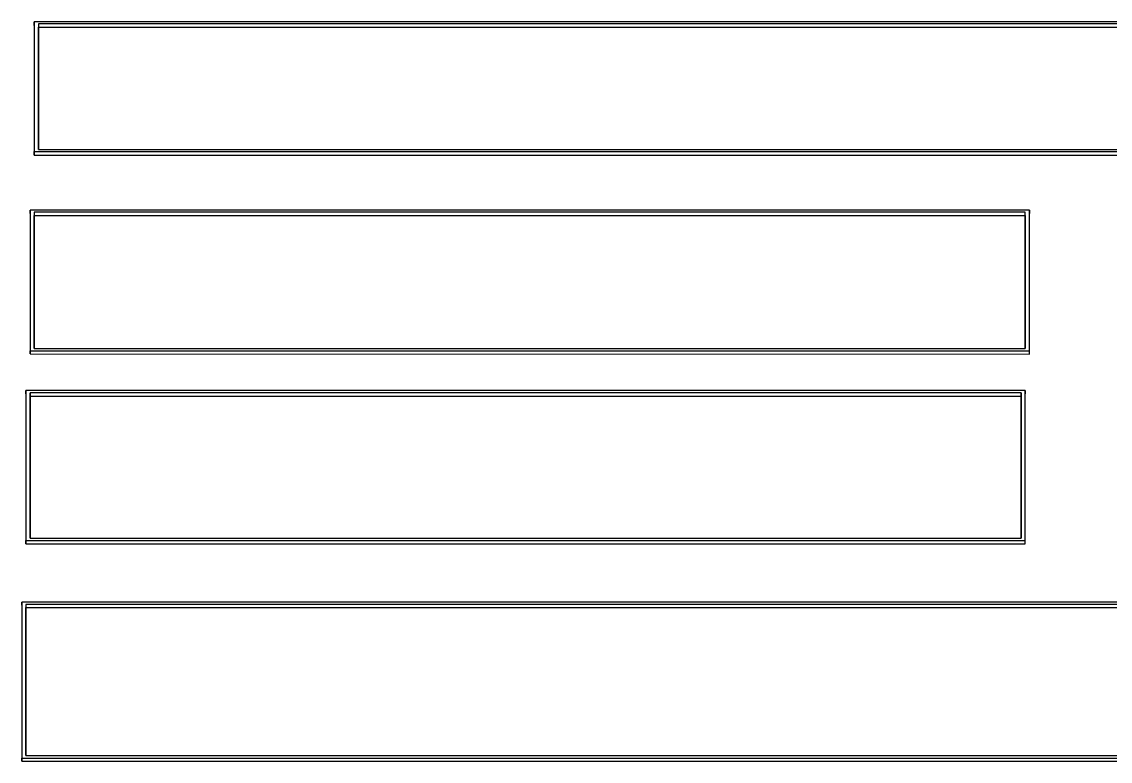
# Model space of a CAD drawing. Header units: millimetres. Extents: x 2085 to 4229, y 754 to 2271.
# Drawn here: x 2605.24 to 2618.29, y 2096.78 to 2105.64 of the extents above; entities that cross this region are included whole.
import ezdxf

# ---------------------------------------------------------------- set-up
doc = ezdxf.new("R2010")
doc.units = ezdxf.units.MM

msp = doc.modelspace()

# ---------------------------------------------------------------- linework, layer by layer
at = {"color": 7, "linetype": 'Continuous', "lineweight": 25}
for p, q in [((2605.387, 2105.598), (2605.387, 2105.641)), ((2627.37, 2105.641), (2605.387, 2105.641)), ((2627.32, 2105.617), (2605.437, 2105.618)), ((2605.437, 2105.575), (2627.32, 2105.575)), ((2605.387, 2104.451), (2605.387, 2104.044)), ((2605.387, 2104.044), (2605.387, 2104.086)), ((2605.387, 2104.086), (2627.37, 2104.085)), ((2605.387, 2104.044), (2627.37, 2104.044)), ((2605.437, 2104.111), (2627.32, 2104.11)), ((2605.337, 2103.343), (2605.337, 2103.384)), ((2617.32, 2103.384), (2605.337, 2103.384)), ((2617.27, 2103.358), (2605.387, 2103.358)), ((2617.27, 2103.317), (2617.27, 2103.358)), ((2617.32, 2103.384), (2617.32, 2103.343)), ((2617.32, 2101.658), (2617.32, 2103.343)), ((2605.387, 2103.317), (2617.27, 2103.317)), ((2605.337, 2102.098), (2605.337, 2101.659)), ((2605.337, 2101.659), (2605.337, 2101.698)), ((2605.337, 2101.698), (2617.32, 2101.698)), ((2605.337, 2101.659), (2617.32, 2101.658)), ((2605.387, 2101.725), (2617.27, 2101.725)), ((2617.32, 2101.658), (2617.32, 2101.698)), ((2605.287, 2101.181), (2605.287, 2101.22)), ((2617.27, 2101.22), (2605.287, 2101.22)), ((2605.287, 2101.181), (2605.287, 2099.383)), ((2617.22, 2101.193), (2605.337, 2101.193)), ((2605.337, 2101.153), (2605.337, 2101.193)), ((2605.337, 2101.153), (2617.22, 2101.153)), ((2617.22, 2101.193), (2617.22, 2101.153)), ((2617.27, 2101.22), (2617.27, 2101.18)), ((2617.27, 2099.383), (2617.27, 2101.18)), ((2605.287, 2099.383), (2605.287, 2099.421)), ((2605.287, 2099.421), (2617.27, 2099.421)), ((2605.337, 2099.45), (2617.22, 2099.45)), ((2617.27, 2099.383), (2617.27, 2099.421)), ((2605.287, 2099.383), (2617.27, 2099.383)), ((2605.237, 2098.647), (2605.237, 2098.685)), ((2627.37, 2098.685), (2605.237, 2098.685)), ((2627.32, 2098.656), (2605.287, 2098.656)), ((2605.287, 2098.618), (2627.32, 2098.618)), ((2605.237, 2097.037), (2605.237, 2096.777)), ((2605.237, 2096.777), (2605.237, 2096.814)), ((2605.237, 2096.814), (2627.37, 2096.814)), ((2605.287, 2096.845), (2627.32, 2096.844)), ((2605.237, 2096.777), (2627.37, 2096.777))]:
    msp.add_line(p, q, dxfattribs=at)
for points, knots in [([(2605.387, 2105.641), (2605.387, 2105.49), (2605.387, 2105.186), (2605.387, 2104.669), (2605.387, 2104.298), (2605.387, 2104.086)], [0, 0, 0, 0, 0.300085, 0.60017, 1, 1, 1, 1]), ([(2605.437, 2105.618), (2605.437, 2105.466), (2605.437, 2105.162), (2605.437, 2104.661), (2605.437, 2104.306), (2605.437, 2104.111)], [0, 0, 0, 0, 0.309667, 0.619333, 1, 1, 1, 1]), ([(2605.437, 2104.111), (2605.437, 2104.225), (2605.437, 2104.469), (2605.437, 2104.961), (2605.437, 2105.329), (2605.437, 2105.575)], [0, 0, 0, 0, 0.2291, 0.486134, 1, 1, 1, 1]), ([(2605.337, 2103.384), (2605.337, 2103.219), (2605.337, 2102.889), (2605.337, 2102.329), (2605.337, 2101.928), (2605.337, 2101.698)], [0, 0, 0, 0, 0.300085, 0.60017, 1, 1, 1, 1]), ([(2605.387, 2103.358), (2605.387, 2103.193), (2605.387, 2102.863), (2605.387, 2102.32), (2605.387, 2101.937), (2605.387, 2101.725)], [0, 0, 0, 0, 0.30968, 0.61936, 1, 1, 1, 1]), ([(2617.27, 2101.725), (2617.27, 2101.897), (2617.27, 2102.241), (2617.27, 2102.787), (2617.27, 2103.155), (2617.27, 2103.358)], [0, 0, 0, 0, 0.30968, 0.619361, 1, 1, 1, 1]), ([(2617.32, 2101.698), (2617.32, 2101.87), (2617.32, 2102.215), (2617.32, 2102.779), (2617.32, 2103.164), (2617.32, 2103.384)], [0, 0, 0, 0, 0.3000853, 0.6001706, 1, 1, 1, 1]), ([(2605.387, 2101.725), (2605.387, 2101.851), (2605.387, 2102.115), (2605.387, 2102.65), (2605.387, 2103.05), (2605.387, 2103.317)], [0, 0, 0, 0, 0.231444, 0.487696, 1, 1, 1, 1]), ([(2617.27, 2103.317), (2617.27, 2103.184), (2617.27, 2102.918), (2617.27, 2102.391), (2617.27, 2101.989), (2617.27, 2101.725)], [0, 0, 0, 0, 0.256293, 0.512586, 1, 1, 1, 1]), ([(2605.287, 2101.22), (2605.287, 2101.044), (2605.287, 2100.691), (2605.287, 2100.093), (2605.287, 2099.665), (2605.287, 2099.421)], [0, 0, 0, 0, 0.300085, 0.60017, 1, 1, 1, 1]), ([(2605.337, 2101.193), (2605.337, 2101.016), (2605.337, 2100.663), (2605.337, 2100.083), (2605.337, 2099.675), (2605.337, 2099.45)], [0, 0, 0, 0, 0.30968, 0.61936, 1, 1, 1, 1]), ([(2605.337, 2099.45), (2605.337, 2099.585), (2605.337, 2099.868), (2605.337, 2100.439), (2605.337, 2100.868), (2605.337, 2101.153)], [0, 0, 0, 0, 0.2332649, 0.4889095, 1, 1, 1, 1]), ([(2617.22, 2099.45), (2617.22, 2099.633), (2617.22, 2100), (2617.22, 2100.582), (2617.22, 2100.976), (2617.22, 2101.193)], [0, 0, 0, 0, 0.30968, 0.619361, 1, 1, 1, 1]), ([(2617.22, 2101.153), (2617.22, 2101.011), (2617.22, 2100.726), (2617.22, 2100.162), (2617.22, 2099.732), (2617.22, 2099.45)], [0, 0, 0, 0, 0.255678, 0.511356, 1, 1, 1, 1]), ([(2617.27, 2099.421), (2617.27, 2099.605), (2617.27, 2099.972), (2617.27, 2100.573), (2617.27, 2100.985), (2617.27, 2101.22)], [0, 0, 0, 0, 0.300085, 0.600171, 1, 1, 1, 1]), ([(2605.237, 2098.685), (2605.237, 2098.501), (2605.237, 2098.134), (2605.237, 2097.511), (2605.237, 2097.068), (2605.237, 2096.814)], [0, 0, 0, 0, 0.300081, 0.600162, 1, 1, 1, 1]), ([(2605.287, 2098.656), (2605.287, 2098.472), (2605.287, 2098.104), (2605.287, 2097.501), (2605.287, 2097.078), (2605.287, 2096.845)], [0, 0, 0, 0, 0.309921, 0.619841, 1, 1, 1, 1]), ([(2605.287, 2096.845), (2605.287, 2096.986), (2605.287, 2097.28), (2605.287, 2097.875), (2605.287, 2098.321), (2605.287, 2098.618)], [0, 0, 0, 0, 0.234587, 0.489783, 1, 1, 1, 1])]:
    msp.add_open_spline(points, degree=3, knots=knots, dxfattribs=at)

doc.saveas('drawing.dxf')
